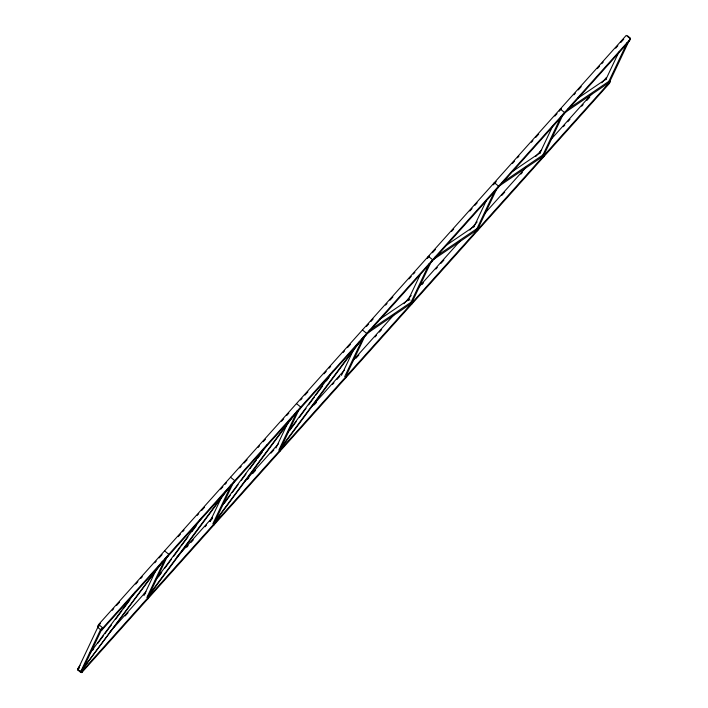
<?xml version="1.0" encoding="UTF-8"?>
<svg xmlns="http://www.w3.org/2000/svg" width="708" height="708" viewBox="0 0 708 708"><rect width="100%" height="100%" fill="white"/><g stroke="black" fill="none" stroke-linecap="round" stroke-linejoin="round"><path stroke-width="1.06" d="M81.774 672.6L82.792 670.449L610.402 81.332L609.384 83.482L81.774 672.6L77.508 669.157L79.995 665.37M630.492 38.843L102.881 627.952L101.864 630.102L629.474 40.993L630.492 38.843L626.226 35.4L98.616 624.518L97.598 626.668L100.527 623.394M101.81 629.191L82.65 669.706L80.455 672.166L77.65 669.901L97.739 627.403L99.2 625.766M80.455 672.166L100.545 629.669L102.005 628.031M143.804 594.808L144.476 593.366M144.069 595.278L155.751 570.568M146.875 597.534L165.557 558.001M148.6 596.065L167.761 555.55M147.724 598.959L148.742 596.809M167.814 556.47L168.831 554.311L164.566 550.877M210.019 521.637L221.701 496.928M212.825 523.893L231.507 484.369M214.559 522.433L233.242 482.9M213.674 525.318L214.692 523.168M233.764 482.829L234.782 480.67L230.516 477.236M275.97 447.996L288.121 422.304M278.775 450.253L297.457 410.728M280.51 448.792L299.192 409.259M279.625 451.686L280.642 449.527M299.714 409.189L300.732 407.038L296.466 403.595M341.451 375.346L354.071 348.663M344.725 376.621L363.416 337.088L279.952 449.651M346.46 375.151L365.142 335.619M345.575 378.045L346.593 375.886M365.664 335.548L366.682 333.397L362.425 329.955M427.694 257.756L428.375 256.314L432.632 259.756L431.615 261.907M407.87 300.714L420.49 274.031M410.675 302.98L429.367 263.447M412.41 301.511L431.092 261.978M411.534 304.405L412.552 302.254M493.644 184.115L494.326 182.682L498.582 186.116L497.565 188.266M473.82 227.073L486.44 200.391M494.848 190.797L476.165 230.33L478.36 227.87L497.043 188.346M477.484 230.764L478.502 228.613M539.505 152.972L540.186 151.53M539.779 153.441L552.86 125.767M560.798 117.156L542.116 156.689L544.31 154.238L563.462 113.714M543.434 157.123L544.452 154.972M563.524 114.634L564.542 112.475L560.276 109.041M605.464 79.331L606.136 77.898L601.738 82.801M605.729 79.8L618.81 52.127M627.217 42.533L608.066 83.048L610.261 80.597L630.35 38.099L627.545 35.834M89.376 653.971L135.352 591.915M92.429 650.572L93.739 648.802M97.677 643.484L103.589 635.501M104.908 633.731L111.475 624.863M115.413 619.544L121.98 610.685M123.298 608.907L129.865 600.048M159.831 564.922L81.013 671.299L163.539 560.639M161.141 563.143L162.451 561.373M155.326 580.33L201.302 518.274M158.38 576.94L161.663 572.506M164.946 568.073L171.513 559.205M173.487 556.55L180.053 547.682M181.363 545.912L187.93 537.045M191.877 531.726L196.47 525.522M147.618 596.773L225.781 491.281M148.043 596.933L230.799 485.228M221.931 505.804L267.252 444.633M224.33 503.3L230.242 495.317M232.206 492.662L238.118 484.679M241.401 480.245L246.003 474.041M249.942 468.723L256.508 459.855M257.827 458.085L262.42 451.881M213.577 523.141L292.386 416.755M213.993 523.292L297.404 410.702M287.882 432.163L330.574 374.541M331.893 372.771L333.202 370.992M289.625 430.544L296.192 421.676M299.475 417.251L306.042 408.383M308.67 404.834L314.582 396.861M315.892 395.082L322.459 386.223M326.406 380.904L329.025 377.355M279.527 449.5L359.655 341.344M112.253 610.305L113.722 608.668M116.652 605.393L119.581 602.119M135.706 584.118L137.901 581.666M140.83 578.392L142.299 576.755M154.76 562.842L156.22 561.214M159.15 557.939L162.088 554.665M178.204 536.664L180.407 534.213M182.602 531.752L184.071 530.115M197.258 515.389L198.727 513.751M201.656 510.477L204.585 507.211M220.71 489.21L222.905 486.75M225.1 484.299L226.569 482.661M239.764 467.935L241.224 466.298M244.154 463.023L247.092 459.749M258.084 447.474L259.544 445.845M263.208 441.748L265.411 439.296M281.527 421.295L283.731 418.844M286.66 415.569L288.855 413.109M300.581 400.02L302.05 398.383M304.98 395.108L307.909 391.843M324.034 373.842L326.229 371.381M329.158 368.116L330.627 366.478M343.079 352.566L344.548 350.929M347.478 347.655L350.407 344.38M366.532 326.379L368.735 323.928M370.93 321.476L373.125 319.016M385.586 305.113L387.055 303.475M389.984 300.201L392.913 296.926M409.038 278.925L411.233 276.474M413.428 274.014L414.897 272.376M427.358 258.473L429.552 256.013M432.482 252.747L435.411 249.473M451.536 231.472L453.731 229.011M469.855 211.011L472.05 208.559M474.988 205.285L477.183 202.833M493.308 184.832L496.237 181.558M512.362 163.557L514.557 161.105M517.486 157.831L518.955 156.194M531.407 142.281L532.876 140.644M535.806 137.379L538.735 134.104M554.86 116.103L557.054 113.643M559.258 111.191L561.453 108.74M573.914 94.828L575.374 93.191M578.312 89.916L581.241 86.642M597.357 68.649L599.561 66.189M601.756 63.738L603.225 62.1M615.677 48.188L617.88 45.737M620.81 42.462L623.739 39.188M110.041 631.828L145.945 591.729M176.726 557.364L212.63 517.274M244.871 481.272L278.58 443.633M310.821 407.631L344.531 370.001M352.593 361L394.365 314.361M403.887 303.723L411.215 295.537M418.543 287.359L460.315 240.72M469.838 230.082L477.165 221.896M484.493 213.719L526.265 167.079M535.788 156.441L541.655 149.901M550.443 140.078L592.215 93.438M77.508 669.157L78.977 667.529M125.139 615.978L128.077 612.703M144.193 594.702L145.662 593.065M186.7 547.249L188.16 545.611M191.098 542.337L193.293 539.885M205.019 526.796L206.479 525.159M210.143 521.061L212.347 518.61M247.517 479.334L248.986 477.696M252.65 473.608L255.579 470.333M270.969 453.155L273.899 449.881M314.202 404.879L316.405 402.427M332.521 384.426L333.99 382.789M336.919 379.515L339.849 376.24M355.974 358.239L358.903 354.965M375.028 336.964L376.488 335.327M379.417 332.061L381.621 329.601M421.924 284.598L423.384 282.961M435.845 269.058L437.314 267.42M440.978 263.332L443.907 260.057M501.795 195.417L504.724 192.142M520.849 174.141L522.318 172.504M539.169 153.689L540.638 152.052M563.356 126.688L564.816 125.051M567.745 121.776L569.949 119.325M581.675 106.227L583.135 104.598M586.799 100.501L589.729 97.226M77.65 669.901L79.119 668.264M577.693 98.341L606.473 78.8M567.913 109.156L610.181 80.455L608.145 83.19L564.984 112.501M512.645 171.371L540.523 152.441M501.963 182.797L544.222 154.096L542.195 156.831L499.928 185.531M446.695 245.012L474.572 226.082M435.11 257.039L478.272 227.728L476.245 230.472L433.977 259.172M379.842 319.264L408.622 299.723M369.16 330.68L412.321 301.369M367.133 333.424L410.295 304.104M408.286 298.811L409.994 300.192M98.616 624.518L102.881 627.952M97.739 627.403L100.545 629.669"/></g></svg>
